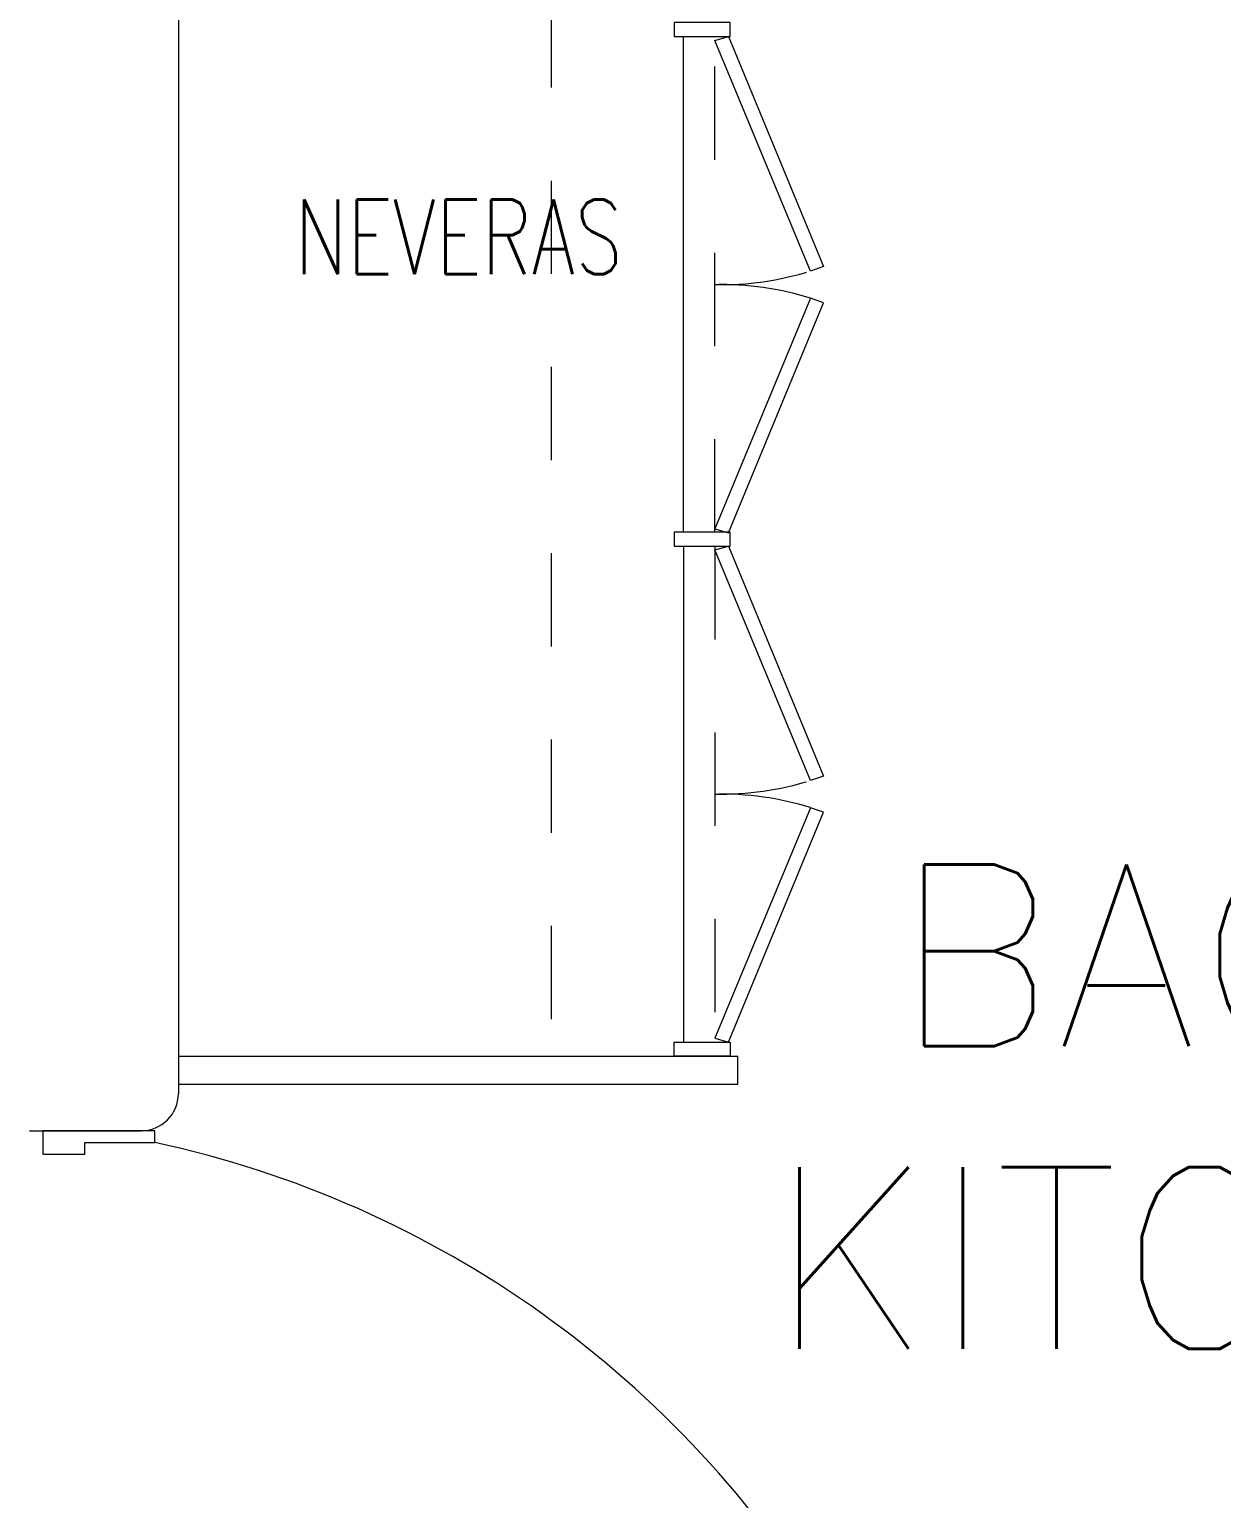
# Model space of a CAD drawing. Header units: metres. Extents: x 8 to 2416, y -346 to 476.
# Drawn here: x 43.992 to 45.272, y 34.359 to 35.936 of the extents above; entities that cross this region are included whole.
import ezdxf

# ---------------------------------------------------------------- set-up
doc = ezdxf.new("R2010")
doc.units = ezdxf.units.M
doc.linetypes.add('0', pattern=[0])
doc.linetypes.add('DASHED', pattern=[0.75, 0.5, -0.25])
doc.layers.get('0').update_dxf_attribs({"color": 250, "linetype": '0', "lineweight": 20})
for name, color, linetype, lineweight in [('01a_Mobiliario', 250, 'Continuous', 0), ('A-DOOR', 35, 'Continuous', 5), ('A-WALL', 250, 'Continuous', 20), ('baños', 140, 'Continuous', 0), ('MOB FIJOS', 251, 'Continuous', 0), ('piso', 253, 'Continuous', 0), ('PROYECCION', 9, 'DASHED', 0), ('textos', 7, 'Continuous', 0)]:
    doc.layers.add(name, color=color, linetype=linetype, lineweight=lineweight)
doc.styles.add('Arch-Dim', font='romans.shx', dxfattribs={"width": 0.75})
doc.styles.get("Standard").update_dxf_attribs({"font": 'arial.ttf', "height": 0.1875})

# ---------------------------------------------------------------- blocks, each defined once
blk = doc.blocks.new('puerta 1.00')
at = {"layer": 'A-DOOR'}
for p, q in [((-0.15, -0.0125), (-0.9369, -0.3949)), ((-0.1376, -0.038), (-0.15, -0.0125)), ((-0.1376, -0.038), (-0.9245, -0.4204)), ((-0.8777, -0.3661), (-0.8826, -0.3559)), ((-0.8946, -0.3743), (-0.8996, -0.3641)), ((-0.8653, -0.3916), (-0.8603, -0.4018)), ((-0.9369, -0.3949), (-0.9245, -0.4204)), ((-0.8822, -0.3998), (-0.8772, -0.4101))]:
    blk.add_line(p, q, dxfattribs=at)
for points in [[(-0.08, 0), (-0.08, -0.025), (-0.125, -0.025), (-0.125, -0.0125), (-0.2, -0.0125), (-0.2, 0), (-0.08, 0)], [(-0.08, -0.95), (-0.08, -0.925), (-0.125, -0.925), (-0.125, -0.9375), (-0.2, -0.9375), (-0.2, -0.95), (-0.08, -0.95)]]:
    blk.add_lwpolyline(points, dxfattribs=at)
blk.add_arc((0.0366, 0.1602), 1.1229, 211.1336, 257.8343, dxfattribs=at)
for points in [[(-0.8982, -0.3642), (-0.9033, -0.3642), (-0.912, -0.3591), (-0.917, -0.3504), (-0.917, -0.3403), (-0.912, -0.3316), (-0.9033, -0.3265), (-0.8932, -0.3265), (-0.8844, -0.3316), (-0.8794, -0.3403), (-0.8794, -0.3504), (-0.8844, -0.3591), (-0.8932, -0.3642), (-0.8982, -0.3642)], [(-0.8617, -0.4394), (-0.8667, -0.4394), (-0.8754, -0.4344), (-0.8805, -0.4256), (-0.8805, -0.4156), (-0.8754, -0.4068), (-0.8667, -0.4018), (-0.8566, -0.4018), (-0.8479, -0.4068), (-0.8428, -0.4156), (-0.8428, -0.4257), (-0.8479, -0.4344), (-0.8566, -0.4394), (-0.8617, -0.4394)]]:
    blk.add_open_spline(points, degree=2, dxfattribs=at)
blk = doc.blocks.new('PL BASE 1N NASAS 09')
at = {"layer": '01a_Mobiliario', "transparency": 33554684}
for p, q in [((-106.2311, -53.3697), (-105.6306, -53.3697)), ((-105.6306, -53.3997), (-105.6306, -53.3697)), ((-106.2311, -53.3997), (-105.6306, -53.3997))]:
    blk.add_line(p, q, dxfattribs=at)
at = {"layer": 'A-WALL'}
for p, q in [((-106.2311, -51.1397), (-106.2311, -53.4097)), ((-106.3911, -53.4497), (-106.2711, -53.4497))]:
    blk.add_line(p, q, dxfattribs=at)
blk.add_arc((-106.2711, -53.4097), 0.04, 270, 0, dxfattribs=at)
at = {"layer": 'MOB FIJOS'}
for points in [[(-105.6987, -52.2598), (-105.6987, -52.2748), (-105.6387, -52.2748), (-105.6387, -52.2598)], [(-105.655, -52.2791), (-105.6406, -52.2748), (-105.5383, -52.5217), (-105.5524, -52.5267)], [(-105.655, -52.8033), (-105.6406, -52.8076), (-105.5383, -52.5607), (-105.5524, -52.5557)], [(-105.6987, -52.8072), (-105.6987, -52.8222), (-105.6387, -52.8222), (-105.6387, -52.8072)], [(-105.655, -52.8261), (-105.6406, -52.8219), (-105.5383, -53.0688), (-105.5524, -53.0738)], [(-105.655, -53.3504), (-105.6406, -53.3547), (-105.5383, -53.1078), (-105.5524, -53.1028)], [(-105.6987, -53.3697), (-105.6987, -53.3547), (-105.6387, -53.3547), (-105.6387, -53.3697)]]:
    blk.add_lwpolyline(points, close=True, dxfattribs=at)
at = {"layer": 'piso'}
for p, q in [((-105.6887, -52.8072), (-105.6887, -52.2748)), ((-105.6887, -52.8222), (-105.6887, -53.3547))]:
    blk.add_line(p, q, dxfattribs=at)
at = {"layer": 'PROYECCION', "color": 252, "linetype": 'DASHED', "ltscale": 0.1}
for p, q in [((-105.8307, -51.2297), (-105.8307, -53.3697)), ((-105.6553, -52.8072), (-105.6553, -52.2748)), ((-105.6553, -52.8222), (-105.6553, -53.3547))]:
    blk.add_line(p, q, dxfattribs=at)
for centre, start, end in [((-105.6486, -52.2172), 268.8121, 287.2569), ((-105.6486, -52.8653), 72.7431, 91.1879), ((-105.6486, -52.7642), 268.8121, 287.2569), ((-105.6486, -53.4123), 72.7431, 91.1879)]:
    blk.add_arc(centre, 0.3241, start, end, dxfattribs=at)
at = {"layer": 'A-DOOR', "rotation": 180}
blk.add_blockref('puerta 1.00', (-106.4565, -54.3997), dxfattribs=at)
at = {"layer": 'textos', "insert": (-106.1062, -52.45), "char_height": 0.08, "width": 26.65337, "attachment_point": 1, "style": 'Arch-Dim'}
blk.add_mtext('\\pxt5.9124,29;NEVERAS', dxfattribs=at)
at = {"layer": 'textos', "insert": (-105.5977, -53.6839, -0.2245), "char_height": 0.195, "width": 3.404877, "attachment_point": 7}
blk.add_mtext('{\\Fromans|c0; BACK\\PKITCHEN}', dxfattribs=at)
blk = doc.blocks.new('PL MUEBLES 1N NASAS 09')
at = {"layer": 'baños'}
blk.add_blockref('PL BASE 1N NASAS 09', (162.2615, 88.2033), dxfattribs=at)

msp = doc.modelspace()

# ---------------------------------------------------------------- block references
msp.add_blockref('PL MUEBLES 1N NASAS 09', (-11.8789, 0))

doc.saveas('drawing.dxf')
